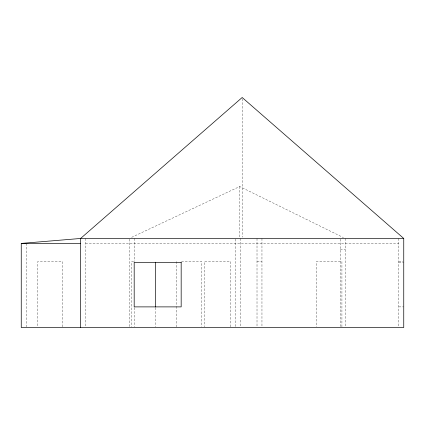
<?xml version="1.0" encoding="UTF-8"?>
<svg xmlns="http://www.w3.org/2000/svg" width="425" height="425" viewBox="0 0 425 425"><rect width="100%" height="100%" fill="white"/><g stroke="black" fill="none" stroke-linecap="round" stroke-linejoin="round"><path stroke-width="0.32" stroke-dasharray="2.12 1.59" d="M131.644 237.336L239.705 186.532L343.442 237.591M85.547 243.413L398.804 243.413M340.276 249.183L345.222 249.183M133.652 261.55L131.713 261.55L131.713 326.836M181.47 261.55L201.785 261.55L201.785 326.836M257.013 261.55L261.959 261.55M398.804 261.55L403.134 261.55M398.804 262.374L403.75 262.374M398.804 306.887L403.75 306.887M398.804 238.468L398.804 326.836M345.222 238.468L345.222 327.5M341.923 326.836L341.923 261.55L316.37 261.55L316.37 326.836M340.276 239.126L340.276 326.836M261.959 238.468L261.959 326.836M257.013 238.468L257.013 326.836M242.176 98.828L242.176 237.145M240.529 238.468L240.529 326.836M239.705 186.532L239.705 237.15M235.583 239.084L235.583 326.836M230.637 326.836L230.637 261.55L204.255 261.55L204.255 326.836M176.226 261.55L176.226 305.734M176.226 306.393L176.226 326.836M155.619 307.711L155.619 326.836M134.188 238.468L134.188 261.55M134.188 307.711L134.188 326.836M129.243 239.126L129.243 326.836M85.547 238.468L85.547 326.836M62.47 326.836L62.47 261.55L37.735 261.55L37.735 326.836M26.196 243.413L26.196 326.836"/><path stroke-width="0.64" d="M21.25 243.413L80.601 238.468L403.75 238.468L403.75 327.5L21.25 327.5L21.25 243.413L80.601 243.413M403.75 238.468L242.176 97.5L80.601 238.468L80.601 327.5M155.619 262.209L155.619 307.052M181.172 262.374L134.188 262.374L134.188 306.887L181.172 306.887L181.172 262.374"/></g></svg>
